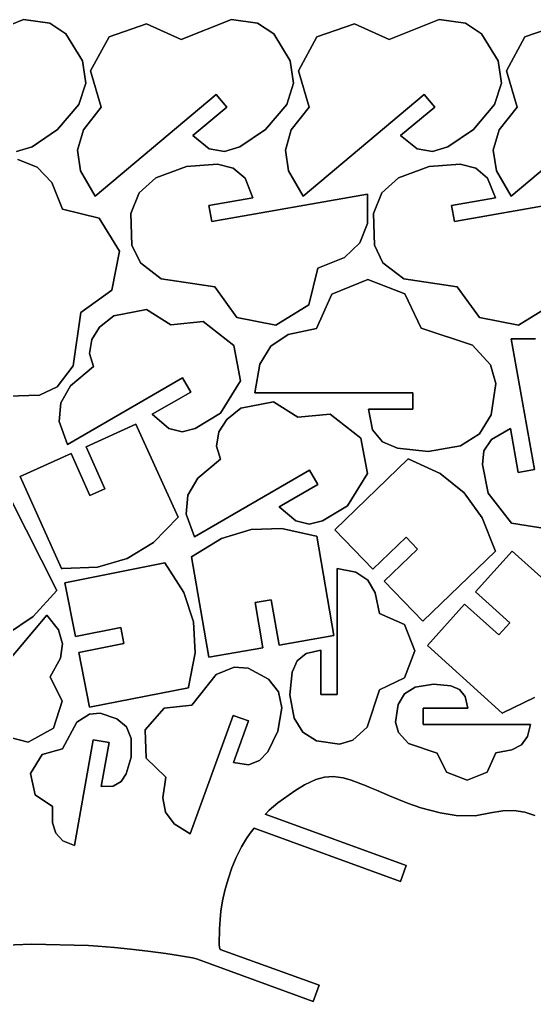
# Model space of a CAD drawing. Extents: x -1 to 600, y 1 to 926.
# Drawn here: x 100.9 to 190, y 560.3 to 730.2 of the extents above; entities that cross this region are included whole.
import ezdxf

# ---------------------------------------------------------------- set-up
doc = ezdxf.new("R2010")
doc.units = 0
doc.layers.add('EXPLORER_DEFAULT', color=253, linetype='CONTINUOUS')

# ---------------------------------------------------------------- blocks, each defined once
blk = doc.blocks.new('A_MODEL_SPACE')
at = {"layer": 'EXPLORER_DEFAULT'}
for p, q in [((92.828323, 726.76532), (101.517876, 730.223022)), ((101.517876, 730.223022), (92.828323, 726.76532)), ((101.517876, 730.223022), (106.056526, 729.618164)), ((106.056526, 729.618164), (101.517876, 730.223022)), ((106.056526, 729.618164), (108.84581, 727.745117)), ((108.84581, 727.745117), (106.056526, 729.618164)), ((116.331642, 727.260559), (122.824013, 729.471252)), ((122.824013, 729.471252), (116.331642, 727.260559)), ((122.824013, 729.471252), (128.828323, 726.76532)), ((128.828323, 726.76532), (122.824013, 729.471252)), ((128.828323, 726.76532), (137.517883, 730.223022)), ((137.517883, 730.223022), (128.828323, 726.76532)), ((137.517883, 730.223022), (142.056519, 729.618164)), ((142.056519, 729.618164), (137.517883, 730.223022)), ((142.056519, 729.618164), (144.84581, 727.745117)), ((144.84581, 727.745117), (142.056519, 729.618164)), ((152.33165, 727.260559), (158.82402, 729.471252)), ((158.82402, 729.471252), (152.33165, 727.260559)), ((158.82402, 729.471252), (164.828323, 726.76532)), ((164.828323, 726.76532), (158.82402, 729.471252)), ((164.828323, 726.76532), (173.517883, 730.223022)), ((173.517883, 730.223022), (164.828323, 726.76532)), ((173.517883, 730.223022), (178.056519, 729.618164)), ((178.056519, 729.618164), (173.517883, 730.223022)), ((178.056519, 729.618164), (180.84581, 727.745117)), ((180.84581, 727.745117), (178.056519, 729.618164)), ((188.33165, 727.260559), (194.82402, 729.471252)), ((194.82402, 729.471252), (188.33165, 727.260559)), ((108.84581, 727.745117), (111.714363, 723.072998)), ((111.714363, 723.072998), (108.84581, 727.745117)), ((144.84581, 727.745117), (147.714355, 723.072998)), ((147.714355, 723.072998), (144.84581, 727.745117)), ((180.84581, 727.745117), (183.714355, 723.072998)), ((183.714355, 723.072998), (180.84581, 727.745117)), ((113.147743, 721.334412), (116.331642, 727.260559)), ((116.331642, 727.260559), (113.147743, 721.334412)), ((149.147751, 721.334412), (152.33165, 727.260559)), ((152.33165, 727.260559), (149.147751, 721.334412)), ((185.147751, 721.334412), (188.33165, 727.260559)), ((188.33165, 727.260559), (185.147751, 721.334412)), ((111.714363, 723.072998), (112.294174, 719.238831)), ((112.294174, 719.238831), (111.714363, 723.072998)), ((147.714355, 723.072998), (148.294174, 719.238831)), ((148.294174, 719.238831), (147.714355, 723.072998)), ((183.714355, 723.072998), (184.294174, 719.238831)), ((184.294174, 719.238831), (183.714355, 723.072998)), ((114.970673, 715.073608), (113.147743, 721.334412)), ((113.147743, 721.334412), (114.970673, 715.073608)), ((150.970673, 715.073608), (149.147751, 721.334412)), ((149.147751, 721.334412), (150.970673, 715.073608)), ((186.970673, 715.073608), (185.147751, 721.334412)), ((185.147751, 721.334412), (186.970673, 715.073608)), ((112.294174, 719.238831), (111.090576, 715.533081)), ((111.090576, 715.533081), (112.294174, 719.238831)), ((148.294174, 719.238831), (147.090576, 715.533081)), ((147.090576, 715.533081), (148.294174, 719.238831)), ((184.294174, 719.238831), (183.090576, 715.533081)), ((183.090576, 715.533081), (184.294174, 719.238831)), ((134.905716, 717.269653), (113.948654, 699.665894)), ((113.948654, 699.665894), (134.905716, 717.269653)), ((136.736099, 715.097046), (134.905716, 717.269653)), ((134.905716, 717.269653), (136.736099, 715.097046)), ((170.905716, 717.269653), (149.948654, 699.665894)), ((149.948654, 699.665894), (170.905716, 717.269653)), ((172.736099, 715.097046), (170.905716, 717.269653)), ((170.905716, 717.269653), (172.736099, 715.097046)), ((206.905716, 717.269653), (185.948654, 699.665894)), ((185.948654, 699.665894), (206.905716, 717.269653)), ((111.090576, 715.533081), (107.435692, 711.190674)), ((107.435692, 711.190674), (111.090576, 715.533081)), ((147.090576, 715.533081), (143.435684, 711.190674)), ((143.435684, 711.190674), (147.090576, 715.533081)), ((183.090576, 715.533081), (179.435684, 711.190674)), ((179.435684, 711.190674), (183.090576, 715.533081)), ((111.890633, 711.137756), (114.970673, 715.073608)), ((114.970673, 715.073608), (111.890633, 711.137756)), ((130.817459, 710.140137), (136.736099, 715.097046)), ((136.736099, 715.097046), (130.817459, 710.140137)), ((147.890625, 711.137756), (150.970673, 715.073608)), ((150.970673, 715.073608), (147.890625, 711.137756)), ((166.817459, 710.140137), (172.736099, 715.097046)), ((172.736099, 715.097046), (166.817459, 710.140137)), ((183.890625, 711.137756), (186.970673, 715.073608)), ((186.970673, 715.073608), (183.890625, 711.137756)), ((107.435692, 711.190674), (103.003204, 708.187134)), ((103.003204, 708.187134), (107.435692, 711.190674)), ((110.866806, 707.651855), (111.890633, 711.137756)), ((111.890633, 711.137756), (110.866806, 707.651855)), ((143.435684, 711.190674), (139.003204, 708.187134)), ((139.003204, 708.187134), (143.435684, 711.190674)), ((146.866806, 707.651855), (147.890625, 711.137756)), ((147.890625, 711.137756), (146.866806, 707.651855)), ((179.435684, 711.190674), (175.003204, 708.187134)), ((175.003204, 708.187134), (179.435684, 711.190674)), ((182.866806, 707.651855), (183.890625, 711.137756)), ((183.890625, 711.137756), (182.866806, 707.651855)), ((133.673645, 707.880798), (130.817459, 710.140137)), ((130.817459, 710.140137), (133.673645, 707.880798)), ((169.673645, 707.880798), (166.817459, 710.140137)), ((166.817459, 710.140137), (169.673645, 707.880798)), ((103.003204, 708.187134), (100.321297, 707.381714)), ((100.321297, 707.381714), (103.003204, 708.187134)), ((111.414368, 704.054016), (110.866806, 707.651855)), ((110.866806, 707.651855), (111.414368, 704.054016)), ((136.321304, 707.381714), (133.673645, 707.880798)), ((133.673645, 707.880798), (136.321304, 707.381714)), ((139.003204, 708.187134), (136.321304, 707.381714)), ((136.321304, 707.381714), (139.003204, 708.187134)), ((147.414368, 704.054016), (146.866806, 707.651855)), ((146.866806, 707.651855), (147.414368, 704.054016)), ((172.321304, 707.381714), (169.673645, 707.880798)), ((169.673645, 707.880798), (172.321304, 707.381714)), ((175.003204, 708.187134), (172.321304, 707.381714)), ((172.321304, 707.381714), (175.003204, 708.187134)), ((183.414368, 704.054016), (182.866806, 707.651855)), ((182.866806, 707.651855), (183.414368, 704.054016)), ((100.51387, 705.997681), (103.903442, 704.672974)), ((103.903442, 704.672974), (100.51387, 705.997681)), ((129.76947, 704.793579), (135.109863, 705.178406)), ((135.109863, 705.178406), (129.76947, 704.793579)), ((135.109863, 705.178406), (137.83519, 704.534973)), ((137.83519, 704.534973), (135.109863, 705.178406)), ((171.76947, 704.793579), (177.109863, 705.178406)), ((177.109863, 705.178406), (171.76947, 704.793579)), ((177.109863, 705.178406), (179.83519, 704.534973)), ((179.83519, 704.534973), (177.109863, 705.178406)), ((103.903442, 704.672974), (106.410431, 702.043335)), ((106.410431, 702.043335), (103.903442, 704.672974)), ((113.948654, 699.665894), (111.414368, 704.054016)), ((111.414368, 704.054016), (113.948654, 699.665894)), ((124.433022, 702.860352), (129.76947, 704.793579)), ((129.76947, 704.793579), (124.433022, 702.860352)), ((137.83519, 704.534973), (139.878571, 702.778931)), ((139.878571, 702.778931), (137.83519, 704.534973)), ((149.948654, 699.665894), (147.414368, 704.054016)), ((147.414368, 704.054016), (149.948654, 699.665894)), ((166.433029, 702.860352), (171.76947, 704.793579)), ((171.76947, 704.793579), (166.433029, 702.860352)), ((179.83519, 704.534973), (181.878571, 702.778931)), ((181.878571, 702.778931), (179.83519, 704.534973)), ((185.948654, 699.665894), (183.414368, 704.054016)), ((183.414368, 704.054016), (185.948654, 699.665894)), ((106.410431, 702.043335), (108.278961, 697.40802)), ((108.278961, 697.40802), (106.410431, 702.043335)), ((121.537827, 700.25293), (124.433022, 702.860352)), ((124.433022, 702.860352), (121.537827, 700.25293)), ((139.878571, 702.778931), (141.222427, 699.394226)), ((141.222427, 699.394226), (139.878571, 702.778931)), ((163.537827, 700.25293), (166.433029, 702.860352)), ((166.433029, 702.860352), (163.537827, 700.25293)), ((181.878571, 702.778931), (183.222427, 699.394226)), ((183.222427, 699.394226), (181.878571, 702.778931)), ((120.122856, 696.642456), (121.537827, 700.25293)), ((121.537827, 700.25293), (120.122856, 696.642456)), ((162.122849, 696.642456), (163.537827, 700.25293)), ((163.537827, 700.25293), (162.122849, 696.642456)), ((141.222427, 699.394226), (133.618286, 698.06073)), ((133.618286, 698.06073), (141.222427, 699.394226)), ((134.117157, 695.264038), (161.068375, 700.030762)), ((161.068375, 700.030762), (134.117157, 695.264038)), ((161.068375, 700.030762), (161.069061, 694.963379)), ((161.069061, 694.963379), (161.068375, 700.030762)), ((183.222427, 699.394226), (175.618286, 698.06073)), ((175.618286, 698.06073), (183.222427, 699.394226)), ((176.117157, 695.264038), (203.068375, 700.030762)), ((203.068375, 700.030762), (176.117157, 695.264038)), ((108.278961, 697.40802), (114.61245, 695.856323)), ((114.61245, 695.856323), (108.278961, 697.40802)), ((133.618286, 698.06073), (134.117157, 695.264038)), ((134.117157, 695.264038), (133.618286, 698.06073)), ((175.618286, 698.06073), (176.117157, 695.264038)), ((176.117157, 695.264038), (175.618286, 698.06073)), ((114.61245, 695.856323), (118.152695, 690.135925)), ((118.152695, 690.135925), (114.61245, 695.856323)), ((120.271049, 691.162048), (120.122856, 696.642456)), ((120.122856, 696.642456), (120.271049, 691.162048)), ((162.271042, 691.162048), (162.122849, 696.642456)), ((162.122849, 696.642456), (162.271042, 691.162048)), ((161.069061, 694.963379), (159.744354, 691.573853)), ((159.744354, 691.573853), (161.069061, 694.963379)), ((118.152695, 690.135925), (116.820999, 683.40802)), ((116.820999, 683.40802), (118.152695, 690.135925)), ((121.75013, 688.145325), (120.271049, 691.162048)), ((120.271049, 691.162048), (121.75013, 688.145325)), ((159.744354, 691.573853), (157.114746, 689.066833)), ((157.114746, 689.066833), (159.744354, 691.573853)), ((163.750122, 688.145325), (162.271042, 691.162048)), ((162.271042, 691.162048), (163.750122, 688.145325)), ((157.114746, 689.066833), (152.479416, 687.198303)), ((152.479416, 687.198303), (157.114746, 689.066833)), ((125.378273, 685.352173), (121.75013, 688.145325)), ((121.75013, 688.145325), (125.378273, 685.352173)), ((152.479416, 687.198303), (150.927704, 680.864807)), ((150.927704, 680.864807), (152.479416, 687.198303)), ((167.378281, 685.352173), (163.750122, 688.145325)), ((163.750122, 688.145325), (167.378281, 685.352173)), ((134.632492, 684.001831), (125.378273, 685.352173)), ((125.378273, 685.352173), (134.632492, 684.001831)), ((154.891388, 682.729736), (161.139648, 685.222839)), ((161.139648, 685.222839), (154.891388, 682.729736)), ((161.139648, 685.222839), (167.534073, 682.743103)), ((167.534073, 682.743103), (161.139648, 685.222839)), ((176.632492, 684.001831), (167.378281, 685.352173)), ((167.378281, 685.352173), (176.632492, 684.001831)), ((116.820999, 683.40802), (111.475449, 679.561096)), ((111.475449, 679.561096), (116.820999, 683.40802)), ((138.479416, 678.65625), (134.632492, 684.001831)), ((134.632492, 684.001831), (138.479416, 678.65625)), ((180.479416, 678.65625), (176.632492, 684.001831)), ((176.632492, 684.001831), (180.479416, 678.65625)), ((152.263458, 676.761902), (154.891388, 682.729736)), ((154.891388, 682.729736), (152.263458, 676.761902)), ((167.534073, 682.743103), (170.394318, 676.81073)), ((170.394318, 676.81073), (167.534073, 682.743103)), ((122.82827, 680.046143), (117.172478, 678.983948)), ((117.172478, 678.983948), (122.82827, 680.046143)), ((127.04493, 677.400452), (122.82827, 680.046143)), ((122.82827, 680.046143), (127.04493, 677.400452)), ((150.927704, 680.864807), (145.207306, 677.324585)), ((145.207306, 677.324585), (150.927704, 680.864807)), ((192.927704, 680.864807), (187.207306, 677.324585)), ((187.207306, 677.324585), (192.927704, 680.864807)), ((111.475449, 679.561096), (110.125114, 670.306885)), ((110.125114, 670.306885), (111.475449, 679.561096)), ((117.172478, 678.983948), (114.703773, 677.009094)), ((114.703773, 677.009094), (117.172478, 678.983948)), ((145.207306, 677.324585), (138.479416, 678.65625)), ((138.479416, 678.65625), (145.207306, 677.324585)), ((187.207306, 677.324585), (180.479416, 678.65625)), ((180.479416, 678.65625), (187.207306, 677.324585)), ((114.703773, 677.009094), (113.339035, 674.85321)), ((113.339035, 674.85321), (114.703773, 677.009094)), ((132.629196, 677.95166), (127.04493, 677.400452)), ((127.04493, 677.400452), (132.629196, 677.95166)), ((137.945465, 673.810242), (132.629196, 677.95166)), ((132.629196, 677.95166), (137.945465, 673.810242)), ((147.374084, 675.726685), (152.263458, 676.761902)), ((152.263458, 676.761902), (147.374084, 675.726685)), ((170.394318, 676.81073), (179.273453, 673.873962)), ((179.273453, 673.873962), (170.394318, 676.81073)), ((113.339035, 674.85321), (112.951439, 672.420105)), ((112.951439, 672.420105), (113.339035, 674.85321)), ((144.349091, 673.714417), (147.374084, 675.726685)), ((147.374084, 675.726685), (144.349091, 673.714417)), ((190.147003, 674.985229), (185.950577, 675.004028)), ((185.950577, 675.004028), (190.147003, 674.985229)), ((185.950577, 675.004028), (189.96904, 652.335571)), ((189.96904, 652.335571), (185.950577, 675.004028)), ((139.102188, 667.683533), (137.945465, 673.810242)), ((137.945465, 673.810242), (139.102188, 667.683533)), ((142.455917, 670.606384), (144.349091, 673.714417)), ((144.349091, 673.714417), (142.455917, 670.606384)), ((179.273453, 673.873962), (182.361465, 670.493225)), ((182.361465, 670.493225), (179.273453, 673.873962)), ((112.951439, 672.420105), (113.642776, 670.162537)), ((113.642776, 670.162537), (112.951439, 672.420105)), ((110.125114, 670.306885), (107.331955, 666.678711)), ((107.331955, 666.678711), (110.125114, 670.306885)), ((113.642776, 670.162537), (109.687134, 666.835754)), ((109.687134, 666.835754), (113.642776, 670.162537)), ((141.576645, 665.615845), (142.455917, 670.606384)), ((142.455917, 670.606384), (141.576645, 665.615845)), ((182.361465, 670.493225), (183.29422, 667.265442)), ((183.29422, 667.265442), (182.361465, 670.493225)), ((109.121735, 656.695679), (129.048721, 668.224854)), ((129.048721, 668.224854), (109.121735, 656.695679)), ((129.048721, 668.224854), (130.474609, 665.763611)), ((130.474609, 665.763611), (129.048721, 668.224854)), ((107.331955, 666.678711), (104.315224, 665.199646)), ((104.315224, 665.199646), (107.331955, 666.678711)), ((109.687134, 666.835754), (107.978348, 663.922668)), ((107.978348, 663.922668), (109.687134, 666.835754)), ((135.629196, 662.097107), (139.102188, 667.683533)), ((139.102188, 667.683533), (135.629196, 662.097107)), ((183.29422, 667.265442), (182.488495, 661.84259)), ((182.488495, 661.84259), (183.29422, 667.265442)), ((104.315224, 665.199646), (98.834801, 665.051453)), ((98.834801, 665.051453), (104.315224, 665.199646)), ((130.474609, 665.763611), (123.776451, 661.910767)), ((123.776451, 661.910767), (130.474609, 665.763611)), ((168.946167, 665.630127), (141.576645, 665.615845)), ((141.576645, 665.615845), (168.946167, 665.630127)), ((168.951797, 662.789307), (168.946167, 665.630127)), ((168.946167, 665.630127), (168.951797, 662.789307)), ((107.978348, 663.922668), (107.704094, 660.645447)), ((107.704094, 660.645447), (107.978348, 663.922668)), ((139.172485, 662.983948), (136.703766, 661.009094)), ((136.703766, 661.009094), (139.172485, 662.983948)), ((144.828278, 664.046143), (139.172485, 662.983948)), ((139.172485, 662.983948), (144.828278, 664.046143)), ((149.044922, 661.400452), (144.828278, 664.046143)), ((144.828278, 664.046143), (149.044922, 661.400452)), ((161.231628, 662.796509), (168.951797, 662.789307)), ((168.951797, 662.789307), (161.231628, 662.796509)), ((161.967331, 659.229858), (161.231628, 662.796509)), ((161.231628, 662.796509), (161.967331, 659.229858)), ((123.776451, 661.910767), (126.700516, 659.468323)), ((126.700516, 659.468323), (123.776451, 661.910767)), ((131.268158, 659.453125), (135.629196, 662.097107)), ((135.629196, 662.097107), (131.268158, 659.453125)), ((136.703766, 661.009094), (135.339035, 658.85321)), ((135.339035, 658.85321), (136.703766, 661.009094)), ((154.629196, 661.95166), (149.044922, 661.400452)), ((149.044922, 661.400452), (154.629196, 661.95166)), ((159.945465, 657.810242), (154.629196, 661.95166)), ((154.629196, 661.95166), (159.945465, 657.810242)), ((182.488495, 661.84259), (180.468079, 658.532715)), ((180.468079, 658.532715), (182.488495, 661.84259)), ((107.704094, 660.645447), (109.121735, 656.695679)), ((109.121735, 656.695679), (107.704094, 660.645447)), ((120.988022, 660.183044), (112.346344, 656.282959)), ((112.346344, 656.282959), (120.988022, 660.183044)), ((128.272827, 644.108337), (120.988022, 660.183044)), ((120.988022, 660.183044), (128.272827, 644.108337)), ((126.700516, 659.468323), (128.971436, 658.892883)), ((128.971436, 658.892883), (126.700516, 659.468323)), ((128.971436, 658.892883), (131.268158, 659.453125)), ((131.268158, 659.453125), (128.971436, 658.892883)), ((185.838974, 659.449402), (182.543701, 657.537048)), ((182.543701, 657.537048), (185.838974, 659.449402)), ((187.168518, 651.837463), (185.838974, 659.449402)), ((185.838974, 659.449402), (187.168518, 651.837463)), ((135.339035, 658.85321), (134.951447, 656.420105)), ((134.951447, 656.420105), (135.339035, 658.85321)), ((161.102188, 651.683533), (159.945465, 657.810242)), ((159.945465, 657.810242), (161.102188, 651.683533)), ((163.674728, 657.14563), (161.967331, 659.229858)), ((161.967331, 659.229858), (163.674728, 657.14563)), ((180.468079, 658.532715), (177.164093, 656.46759)), ((177.164093, 656.46759), (180.468079, 658.532715)), ((112.346344, 656.282959), (115.629829, 649.009644)), ((115.629829, 649.009644), (112.346344, 656.282959)), ((134.951447, 656.420105), (135.642776, 654.162537)), ((135.642776, 654.162537), (134.951447, 656.420105)), ((166.246918, 656.038757), (163.674728, 657.14563)), ((163.674728, 657.14563), (166.246918, 656.038757)), ((171.572998, 655.490417), (166.246918, 656.038757)), ((166.246918, 656.038757), (171.572998, 655.490417)), ((177.164093, 656.46759), (171.572998, 655.490417)), ((171.572998, 655.490417), (177.164093, 656.46759)), ((182.543701, 657.537048), (181.226303, 655.599915)), ((181.226303, 655.599915), (182.543701, 657.537048)), ((109.746826, 655.110291), (100.965866, 651.147339)), ((100.965866, 651.147339), (109.746826, 655.110291)), ((113.030602, 647.836365), (109.746826, 655.110291)), ((109.746826, 655.110291), (113.030602, 647.836365)), ((168.094147, 654.202881), (155.421417, 641.920105)), ((155.421417, 641.920105), (168.094147, 654.202881)), ((173.636124, 651.657166), (168.094147, 654.202881)), ((168.094147, 654.202881), (173.636124, 651.657166)), ((181.226303, 655.599915), (180.967224, 653.250061)), ((180.967224, 653.250061), (181.226303, 655.599915)), ((135.642776, 654.162537), (131.687134, 650.835754)), ((131.687134, 650.835754), (135.642776, 654.162537)), ((180.967224, 653.250061), (181.960144, 648.247742)), ((181.960144, 648.247742), (180.967224, 653.250061)), ((100.965866, 651.147339), (108.127937, 635.215332)), ((108.127937, 635.215332), (100.965866, 651.147339)), ((131.687134, 650.835754), (129.978348, 647.922668)), ((129.978348, 647.922668), (131.687134, 650.835754)), ((131.121735, 640.695679), (151.048721, 652.224854)), ((151.048721, 652.224854), (131.121735, 640.695679)), ((151.048721, 652.224854), (152.474609, 649.763611)), ((152.474609, 649.763611), (151.048721, 652.224854)), ((157.629196, 646.097107), (161.102188, 651.683533)), ((161.102188, 651.683533), (157.629196, 646.097107)), ((177.799698, 648.30658), (173.636124, 651.657166)), ((173.636124, 651.657166), (177.799698, 648.30658)), ((189.96904, 652.335571), (187.168518, 651.837463)), ((187.168518, 651.837463), (189.96904, 652.335571)), ((152.474609, 649.763611), (145.776443, 645.910767)), ((145.776443, 645.910767), (152.474609, 649.763611)), ((115.629829, 649.009644), (113.030602, 647.836365)), ((113.030602, 647.836365), (115.629829, 649.009644)), ((129.978348, 647.922668), (129.704102, 644.645447)), ((129.704102, 644.645447), (129.978348, 647.922668)), ((180.945282, 643.987366), (177.799698, 648.30658)), ((177.799698, 648.30658), (180.945282, 643.987366)), ((181.960144, 648.247742), (186.021835, 643.073547)), ((186.021835, 643.073547), (181.960144, 648.247742)), ((107.272049, 631.433594), (99.303345, 647.180481)), ((99.303345, 647.180481), (107.272049, 631.433594)), ((145.776443, 645.910767), (148.700516, 643.468323)), ((148.700516, 643.468323), (145.776443, 645.910767)), ((153.268158, 643.453125), (157.629196, 646.097107)), ((157.629196, 646.097107), (153.268158, 643.453125)), ((124.006012, 639.750732), (128.272827, 644.108337)), ((128.272827, 644.108337), (124.006012, 639.750732)), ((129.704102, 644.645447), (131.121735, 640.695679)), ((131.121735, 640.695679), (129.704102, 644.645447)), ((148.700516, 643.468323), (150.971436, 642.892883)), ((150.971436, 642.892883), (148.700516, 643.468323)), ((150.971436, 642.892883), (153.268158, 643.453125)), ((153.268158, 643.453125), (150.971436, 642.892883)), ((183.204987, 638.351318), (180.945282, 643.987366)), ((180.945282, 643.987366), (183.204987, 638.351318)), ((186.021835, 643.073547), (192.174698, 642.065002)), ((192.174698, 642.065002), (186.021835, 643.073547)), ((140.930878, 641.957642), (135.819061, 640.39856)), ((135.819061, 640.39856), (140.930878, 641.957642)), ((146.271378, 642.13031), (140.930878, 641.957642)), ((140.930878, 641.957642), (146.271378, 642.13031)), ((152.202667, 640.829956), (146.271378, 642.13031)), ((146.271378, 642.13031), (152.202667, 640.829956)), ((152.326874, 640.817444), (152.202667, 640.829956)), ((152.202667, 640.829956), (152.326874, 640.817444)), ((155.275421, 623.600342), (152.326874, 640.817444)), ((152.326874, 640.817444), (155.275421, 623.600342)), ((155.421417, 641.920105), (162.009308, 635.101807)), ((162.009308, 635.101807), (155.421417, 641.920105)), ((162.009308, 635.101807), (167.747589, 640.647461)), ((167.747589, 640.647461), (162.009308, 635.101807)), ((167.747589, 640.647461), (169.729324, 638.596802)), ((169.729324, 638.596802), (167.747589, 640.647461)), ((119.446793, 636.962341), (124.006012, 639.750732)), ((124.006012, 639.750732), (119.446793, 636.962341)), ((135.819061, 640.39856), (130.597778, 637.247009)), ((130.597778, 637.247009), (135.819061, 640.39856)), ((130.597778, 637.247009), (133.629471, 619.860962)), ((133.629471, 619.860962), (130.597778, 637.247009)), ((169.729324, 638.596802), (163.99054, 633.050659)), ((163.99054, 633.050659), (169.729324, 638.596802)), ((170.684647, 626.122498), (183.264481, 638.241577)), ((183.264481, 638.241577), (170.684647, 626.122498)), ((186.144455, 638.223328), (179.799576, 631.178345)), ((179.799576, 631.178345), (186.144455, 638.223328)), ((183.264481, 638.241577), (183.204987, 638.351318)), ((183.204987, 638.351318), (183.264481, 638.241577)), ((199.276672, 626.433044), (186.144455, 638.223328)), ((186.144455, 638.223328), (199.276672, 626.433044)), ((126.012497, 636.210144), (108.702621, 632.770142)), ((108.702621, 632.770142), (126.012497, 636.210144)), ((114.319313, 635.459167), (119.446793, 636.962341)), ((119.446793, 636.962341), (114.319313, 635.459167)), ((129.286041, 631.064453), (126.012497, 636.210144)), ((126.012497, 636.210144), (129.286041, 631.064453)), ((108.127937, 635.215332), (108.251328, 635.234314)), ((108.251328, 635.234314), (108.127937, 635.215332)), ((108.251328, 635.234314), (114.319313, 635.459167)), ((114.319313, 635.459167), (108.251328, 635.234314)), ((155.828445, 613.407715), (155.818024, 635.210999)), ((155.818024, 635.210999), (155.828445, 613.407715)), ((155.818024, 635.210999), (159.038895, 634.582703)), ((159.038895, 634.582703), (155.818024, 635.210999)), ((159.038895, 634.582703), (161.114731, 633.192322)), ((161.114731, 633.192322), (159.038895, 634.582703)), ((108.702621, 632.770142), (110.536148, 623.46814)), ((110.536148, 623.46814), (108.702621, 632.770142)), ((161.114731, 633.192322), (162.429062, 631.028137)), ((162.429062, 631.028137), (161.114731, 633.192322)), ((163.99054, 633.050659), (170.684647, 626.122498)), ((170.684647, 626.122498), (163.99054, 633.050659)), ((103.196388, 626.896729), (107.272049, 631.433594)), ((107.272049, 631.433594), (103.196388, 626.896729)), ((130.965012, 625.990723), (129.286041, 631.064453)), ((129.286041, 631.064453), (130.965012, 625.990723)), ((162.429062, 631.028137), (163.133682, 627.429688)), ((163.133682, 627.429688), (162.429062, 631.028137)), ((179.799576, 631.178345), (185.729889, 625.838562)), ((185.729889, 625.838562), (179.799576, 631.178345)), ((141.612549, 629.338562), (144.422653, 629.82428)), ((144.422653, 629.82428), (141.612549, 629.338562)), ((142.972046, 621.475098), (141.612549, 629.338562)), ((141.612549, 629.338562), (142.972046, 621.475098)), ((144.422653, 629.82428), (145.782272, 621.960144)), ((145.782272, 621.960144), (144.422653, 629.82428)), ((177.890747, 629.059631), (171.443604, 621.901062)), ((171.443604, 621.901062), (177.890747, 629.059631)), ((183.821579, 623.71936), (177.890747, 629.059631)), ((177.890747, 629.059631), (183.821579, 623.71936)), ((91.52726, 610.453735), (105.534126, 627.16272)), ((105.534126, 627.16272), (91.52726, 610.453735)), ((105.534126, 627.16272), (107.597626, 624.611084)), ((107.597626, 624.611084), (105.534126, 627.16272)), ((163.133682, 627.429688), (167.478943, 625.516296)), ((167.478943, 625.516296), (163.133682, 627.429688)), ((98.761177, 623.915039), (103.196388, 626.896729)), ((103.196388, 626.896729), (98.761177, 623.915039)), ((131.263275, 620.655762), (130.965012, 625.990723)), ((130.965012, 625.990723), (131.263275, 620.655762)), ((167.478943, 625.516296), (169.294235, 620.966797)), ((169.294235, 620.966797), (167.478943, 625.516296)), ((185.729889, 625.838562), (183.821579, 623.71936)), ((183.821579, 623.71936), (185.729889, 625.838562)), ((107.597626, 624.611084), (108.294075, 622.21167)), ((108.294075, 622.21167), (107.597626, 624.611084)), ((110.536148, 623.46814), (118.365433, 625.012329)), ((118.365433, 625.012329), (110.536148, 623.46814)), ((118.365433, 625.012329), (118.91716, 622.214417)), ((118.91716, 622.214417), (118.365433, 625.012329)), ((108.294075, 622.21167), (107.909798, 619.708984)), ((107.909798, 619.708984), (108.294075, 622.21167)), ((118.91716, 622.214417), (111.087189, 620.670105)), ((111.087189, 620.670105), (118.91716, 622.214417)), ((145.782272, 621.960144), (155.275421, 623.600342)), ((155.275421, 623.600342), (145.782272, 621.960144)), ((111.087189, 620.670105), (112.950294, 611.218201)), ((112.950294, 611.218201), (111.087189, 620.670105)), ((130.102875, 614.695557), (131.263275, 620.655762)), ((131.263275, 620.655762), (130.102875, 614.695557)), ((133.629471, 619.860962), (142.972046, 621.475098)), ((142.972046, 621.475098), (133.629471, 619.860962)), ((148.875732, 619.215942), (150.442169, 620.536255)), ((150.442169, 620.536255), (148.875732, 619.215942)), ((150.442169, 620.536255), (153.015228, 621.089844)), ((153.015228, 621.089844), (150.442169, 620.536255)), ((153.015228, 621.089844), (153.009979, 613.403625)), ((153.009979, 613.403625), (153.015228, 621.089844)), ((169.294235, 620.966797), (167.488678, 616.310913)), ((167.488678, 616.310913), (169.294235, 620.966797)), ((171.443604, 621.901062), (184.406067, 610.192139)), ((184.406067, 610.192139), (171.443604, 621.901062)), ((107.909798, 619.708984), (106.136543, 616.499512)), ((106.136543, 616.499512), (107.909798, 619.708984)), ((148.048264, 617.265991), (148.875732, 619.215942)), ((148.875732, 619.215942), (148.048264, 617.265991)), ((130.67067, 611.543823), (134.89122, 616.887634)), ((134.89122, 616.887634), (130.67067, 611.543823)), ((134.89122, 616.887634), (137.973358, 618.158569)), ((137.973358, 618.158569), (134.89122, 616.887634)), ((137.973358, 618.158569), (140.414093, 617.992981)), ((140.414093, 617.992981), (137.973358, 618.158569)), ((140.414093, 617.992981), (143.923813, 616.091187)), ((143.923813, 616.091187), (140.414093, 617.992981)), ((147.645523, 613.370117), (148.048264, 617.265991)), ((148.048264, 617.265991), (147.645523, 613.370117)), ((106.136543, 616.499512), (108.235283, 612.240662)), ((108.235283, 612.240662), (106.136543, 616.499512)), ((143.923813, 616.091187), (145.685318, 613.884583)), ((145.685318, 613.884583), (143.923813, 616.091187)), ((167.488678, 616.310913), (163.169235, 614.228333)), ((163.169235, 614.228333), (167.488678, 616.310913)), ((169.362152, 614.675964), (172.49147, 615.2229)), ((172.49147, 615.2229), (169.362152, 614.675964)), ((172.49147, 615.2229), (175.489258, 614.910583)), ((175.489258, 614.910583), (172.49147, 615.2229)), ((112.950294, 611.218201), (130.093292, 614.571045)), ((130.093292, 614.571045), (112.950294, 611.218201)), ((130.093292, 614.571045), (130.102875, 614.695557)), ((130.102875, 614.695557), (130.093292, 614.571045)), ((145.685318, 613.884583), (146.275452, 611.10968)), ((146.275452, 611.10968), (145.685318, 613.884583)), ((163.169235, 614.228333), (161.030899, 607.763245)), ((161.030899, 607.763245), (163.169235, 614.228333)), ((166.382095, 611.667603), (167.512909, 613.520142)), ((167.512909, 613.520142), (166.382095, 611.667603)), ((167.512909, 613.520142), (169.362152, 614.675964)), ((169.362152, 614.675964), (167.512909, 613.520142)), ((175.489258, 614.910583), (176.985138, 614.269714)), ((176.985138, 614.269714), (175.489258, 614.910583)), ((176.985138, 614.269714), (177.997513, 613.054626)), ((177.997513, 613.054626), (176.985138, 614.269714)), ((108.235283, 612.240662), (106.701523, 607.588684)), ((106.701523, 607.588684), (108.235283, 612.240662)), ((148.35704, 609.299133), (147.645523, 613.370117)), ((147.645523, 613.370117), (148.35704, 609.299133)), ((153.009979, 613.403625), (155.828445, 613.407715)), ((155.828445, 613.407715), (153.009979, 613.403625)), ((177.997513, 613.054626), (178.425568, 611.035217)), ((178.425568, 611.035217), (177.997513, 613.054626)), ((184.511414, 610.259094), (189.977127, 612.904297)), ((189.977127, 612.904297), (184.511414, 610.259094)), ((112.927155, 610.002136), (114.796921, 610.202515)), ((114.796921, 610.202515), (112.927155, 610.002136)), ((114.796921, 610.202515), (117.707687, 609.231384)), ((117.707687, 609.231384), (114.796921, 610.202515)), ((122.610344, 607.30658), (125.899414, 611.064148)), ((125.899414, 611.064148), (122.610344, 607.30658)), ((125.899414, 611.064148), (130.67067, 611.543823)), ((130.67067, 611.543823), (125.899414, 611.064148)), ((146.275452, 611.10968), (145.551712, 607.040894)), ((145.551712, 607.040894), (146.275452, 611.10968)), ((165.931122, 608.632385), (166.382095, 611.667603)), ((166.382095, 611.667603), (165.931122, 608.632385)), ((178.425568, 611.035217), (170.692245, 611.039246)), ((170.692245, 611.039246), (178.425568, 611.035217)), ((170.692245, 611.039246), (170.695404, 608.217712)), ((170.695404, 608.217712), (170.692245, 611.039246)), ((184.406067, 610.192139), (184.511414, 610.259094)), ((184.511414, 610.259094), (184.406067, 610.192139)), ((108.28186, 604.019897), (110.76358, 608.628601)), ((110.76358, 608.628601), (108.28186, 604.019897)), ((110.76358, 608.628601), (112.927155, 610.002136)), ((112.927155, 610.002136), (110.76358, 608.628601)), ((117.707687, 609.231384), (119.335709, 607.796021)), ((119.335709, 607.796021), (117.707687, 609.231384)), ((137.849396, 609.804199), (130.402054, 589.312317)), ((130.402054, 589.312317), (137.849396, 609.804199)), ((140.499298, 608.844116), (137.849396, 609.804199)), ((137.849396, 609.804199), (140.499298, 608.844116)), ((137.865524, 601.62323), (140.499298, 608.844116)), ((140.499298, 608.844116), (137.865524, 601.62323)), ((149.860657, 606.893433), (148.35704, 609.299133)), ((148.35704, 609.299133), (149.860657, 606.893433)), ((166.453186, 606.825867), (165.931122, 608.632385)), ((165.931122, 608.632385), (166.453186, 606.825867)), ((106.701523, 607.588684), (102.325638, 605.182678)), ((102.325638, 605.182678), (106.701523, 607.588684)), ((119.335709, 607.796021), (120.152847, 605.77417)), ((120.152847, 605.77417), (119.335709, 607.796021)), ((122.760139, 602.410645), (122.610344, 607.30658)), ((122.610344, 607.30658), (122.760139, 602.410645)), ((145.551712, 607.040894), (143.840775, 603.517639)), ((143.840775, 603.517639), (145.551712, 607.040894)), ((152.27063, 605.422302), (149.860657, 606.893433)), ((149.860657, 606.893433), (152.27063, 605.422302)), ((161.030899, 607.763245), (158.569321, 605.514832)), ((158.569321, 605.514832), (161.030899, 607.763245)), ((168.181534, 604.933655), (166.453186, 606.825867)), ((166.453186, 606.825867), (168.181534, 604.933655)), ((170.695404, 608.217712), (189.280365, 608.225769)), ((189.280365, 608.225769), (170.695404, 608.217712)), ((189.280365, 608.225769), (188.811417, 606.118896)), ((188.811417, 606.118896), (189.280365, 608.225769)), ((102.325638, 605.182678), (97.678085, 606.36377)), ((97.678085, 606.36377), (102.325638, 605.182678)), ((113.561234, 605.582642), (110.341888, 587.278625)), ((110.341888, 587.278625), (113.561234, 605.582642)), ((116.340446, 605.095825), (113.561234, 605.582642)), ((113.561234, 605.582642), (116.340446, 605.095825)), ((114.993599, 597.480652), (116.340446, 605.095825)), ((116.340446, 605.095825), (114.993599, 597.480652)), ((120.152847, 605.77417), (120.148071, 602.597412)), ((120.148071, 602.597412), (120.152847, 605.77417)), ((156.219147, 604.835693), (152.27063, 605.422302)), ((152.27063, 605.422302), (156.219147, 604.835693)), ((158.569321, 605.514832), (156.219147, 604.835693)), ((156.219147, 604.835693), (158.569321, 605.514832)), ((173.151169, 603.289917), (168.181534, 604.933655)), ((168.181534, 604.933655), (173.151169, 603.289917)), ((188.811417, 606.118896), (187.728638, 604.69043)), ((187.728638, 604.69043), (188.811417, 606.118896)), ((104.733994, 603.019897), (108.28186, 604.019897)), ((108.28186, 604.019897), (104.733994, 603.019897)), ((143.840775, 603.517639), (142.396286, 601.968323)), ((142.396286, 601.968323), (143.840775, 603.517639)), ((174.752045, 599.969604), (173.151169, 603.289917)), ((173.151169, 603.289917), (174.752045, 599.969604)), ((183.298981, 603.317261), (181.828125, 599.977112)), ((181.828125, 599.977112), (183.298981, 603.317261)), ((186.098389, 603.812744), (183.298981, 603.317261)), ((183.298981, 603.317261), (186.098389, 603.812744)), ((187.728638, 604.69043), (186.098389, 603.812744)), ((186.098389, 603.812744), (187.728638, 604.69043)), ((102.745689, 599.736328), (104.733994, 603.019897)), ((104.733994, 603.019897), (102.745689, 599.736328)), ((120.148071, 602.597412), (119.319946, 599.699402)), ((119.319946, 599.699402), (120.148071, 602.597412)), ((126.188927, 599.126404), (122.760139, 602.410645)), ((122.760139, 602.410645), (126.188927, 599.126404)), ((140.472763, 601.263428), (137.865524, 601.62323)), ((137.865524, 601.62323), (140.472763, 601.263428)), ((142.396286, 601.968323), (140.472763, 601.263428)), ((140.472763, 601.263428), (142.396286, 601.968323)), ((178.330994, 598.581726), (174.752045, 599.969604)), ((174.752045, 599.969604), (178.330994, 598.581726)), ((181.828125, 599.977112), (178.330994, 598.581726)), ((178.330994, 598.581726), (181.828125, 599.977112)), ((103.512611, 596.050049), (102.745689, 599.736328)), ((102.745689, 599.736328), (103.512611, 596.050049)), ((118.429085, 598.337524), (117.056664, 597.551575)), ((117.056664, 597.551575), (118.429085, 598.337524)), ((119.319946, 599.699402), (118.429085, 598.337524)), ((118.429085, 598.337524), (119.319946, 599.699402)), ((125.620316, 595.504028), (126.188927, 599.126404)), ((126.188927, 599.126404), (125.620316, 595.504028)), ((152.151947, 598.699097), (150.180725, 597.762512)), ((150.180725, 597.762512), (152.151947, 598.699097)), ((153.629669, 599.114685), (152.151947, 598.699097)), ((152.151947, 598.699097), (153.629669, 599.114685)), ((155.120621, 599.211914), (153.629669, 599.114685)), ((153.629669, 599.114685), (155.120621, 599.211914)), ((156.867996, 598.970398), (155.120621, 599.211914)), ((155.120621, 599.211914), (156.867996, 598.970398)), ((158.268143, 598.563416), (156.867996, 598.970398)), ((156.867996, 598.970398), (158.268143, 598.563416)), ((160.853287, 597.580627), (158.268143, 598.563416)), ((158.268143, 598.563416), (160.853287, 597.580627)), ((117.056664, 597.551575), (114.993599, 597.480652)), ((114.993599, 597.480652), (117.056664, 597.551575)), ((148.506088, 596.730347), (145.563644, 594.662659)), ((145.563644, 594.662659), (148.506088, 596.730347)), ((150.180725, 597.762512), (148.506088, 596.730347)), ((148.506088, 596.730347), (150.180725, 597.762512)), ((161.473145, 597.335449), (160.853287, 597.580627)), ((160.853287, 597.580627), (161.473145, 597.335449)), ((162.658615, 596.836304), (161.473145, 597.335449)), ((161.473145, 597.335449), (162.658615, 596.836304)), ((164.903366, 595.871094), (162.658615, 596.836304)), ((162.658615, 596.836304), (164.903366, 595.871094)), ((106.546631, 594.021484), (103.512611, 596.050049)), ((103.512611, 596.050049), (106.546631, 594.021484)), ((126.115189, 593.020813), (125.620316, 595.504028)), ((125.620316, 595.504028), (126.115189, 593.020813)), ((168.02211, 594.620361), (164.903366, 595.871094)), ((164.903366, 595.871094), (168.02211, 594.620361)), ((106.548447, 591.178589), (106.546631, 594.021484)), ((106.546631, 594.021484), (106.548447, 591.178589)), ((144.07988, 593.401672), (143.401733, 592.723328)), ((143.401733, 592.723328), (144.07988, 593.401672)), ((145.563644, 594.662659), (144.07988, 593.401672)), ((144.07988, 593.401672), (145.563644, 594.662659)), ((170.338242, 593.813049), (168.02211, 594.620361)), ((168.02211, 594.620361), (170.338242, 593.813049)), ((173.690079, 592.911865), (170.338242, 593.813049)), ((170.338242, 593.813049), (173.690079, 592.911865)), ((184.512726, 593.278992), (182.379105, 592.934326)), ((182.379105, 592.934326), (184.512726, 593.278992)), ((186.421768, 593.309937), (184.512726, 593.278992)), ((184.512726, 593.278992), (186.421768, 593.309937)), ((188.306717, 593.037842), (186.421768, 593.309937)), ((186.421768, 593.309937), (188.306717, 593.037842)), ((190.064545, 592.470703), (188.306717, 593.037842)), ((188.306717, 593.037842), (190.064545, 592.470703)), ((127.590286, 591.004272), (126.115189, 593.020813)), ((126.115189, 593.020813), (127.590286, 591.004272)), ((143.401733, 592.723328), (143.38176, 592.699646)), ((143.38176, 592.699646), (143.401733, 592.723328)), ((143.38176, 592.699646), (167.792038, 583.821472)), ((167.792038, 583.821472), (143.38176, 592.699646)), ((176.412079, 592.477234), (173.690079, 592.911865)), ((173.690079, 592.911865), (176.412079, 592.477234)), ((179.72406, 592.437866), (176.412079, 592.477234)), ((176.412079, 592.477234), (179.72406, 592.437866)), ((182.379105, 592.934326), (179.72406, 592.437866)), ((179.72406, 592.437866), (182.379105, 592.934326)), ((107.129761, 589.420715), (106.548447, 591.178589)), ((106.548447, 591.178589), (107.129761, 589.420715)), ((130.402054, 589.312317), (127.590286, 591.004272)), ((127.590286, 591.004272), (130.402054, 589.312317)), ((141.451035, 590.262817), (140.783524, 589.40625)), ((140.783524, 589.40625), (141.451035, 590.262817)), ((166.78418, 581.049011), (141.451035, 590.262817)), ((141.451035, 590.262817), (166.78418, 581.049011)), ((108.348495, 588.106323), (107.129761, 589.420715)), ((107.129761, 589.420715), (108.348495, 588.106323)), ((110.341888, 587.278625), (108.348495, 588.106323)), ((108.348495, 588.106323), (110.341888, 587.278625)), ((140.149002, 588.476196), (139.280792, 587.048157)), ((139.280792, 587.048157), (140.149002, 588.476196)), ((140.783524, 589.40625), (140.149002, 588.476196)), ((140.149002, 588.476196), (140.783524, 589.40625)), ((139.280792, 587.048157), (138.362106, 585.205994)), ((138.362106, 585.205994), (139.280792, 587.048157)), ((138.362106, 585.205994), (137.616501, 583.415344)), ((137.616501, 583.415344), (138.362106, 585.205994)), ((137.616501, 583.415344), (136.933899, 581.456787)), ((136.933899, 581.456787), (137.616501, 583.415344)), ((167.792038, 583.821472), (166.78418, 581.049011)), ((166.78418, 581.049011), (167.792038, 583.821472)), ((136.933899, 581.456787), (136.379272, 579.519226)), ((136.379272, 579.519226), (136.933899, 581.456787)), ((136.379272, 579.519226), (135.977997, 577.725769)), ((135.977997, 577.725769), (136.379272, 579.519226)), ((135.977997, 577.725769), (135.696899, 575.890564)), ((135.696899, 575.890564), (135.977997, 577.725769)), ((135.557587, 574.500549), (135.439606, 572.87915)), ((135.439606, 572.87915), (135.557587, 574.500549)), ((135.696899, 575.890564), (135.557587, 574.500549)), ((135.557587, 574.500549), (135.696899, 575.890564)), ((135.439606, 572.87915), (135.37236, 570.190674)), ((135.37236, 570.190674), (135.439606, 572.87915)), ((102.899597, 570.19519), (93.001465, 569.819031)), ((93.001465, 569.819031), (102.899597, 570.19519)), ((112.79705, 569.988525), (102.899597, 570.19519)), ((102.899597, 570.19519), (112.79705, 569.988525)), ((114.39418, 569.881348), (112.79705, 569.988525)), ((112.79705, 569.988525), (114.39418, 569.881348)), ((117.270409, 569.621765), (114.39418, 569.881348)), ((114.39418, 569.881348), (117.270409, 569.621765)), ((120.06768, 569.329468), (117.270409, 569.621765)), ((117.270409, 569.621765), (120.06768, 569.329468)), ((123.037086, 568.984497), (120.06768, 569.329468)), ((120.06768, 569.329468), (123.037086, 568.984497)), ((135.37236, 570.190674), (135.433578, 569.638306)), ((135.433578, 569.638306), (135.37236, 570.190674)), ((135.433578, 569.638306), (135.562927, 569.299866)), ((135.562927, 569.299866), (135.433578, 569.638306)), ((135.562927, 569.299866), (152.695755, 563.121765)), ((152.695755, 563.121765), (135.562927, 569.299866)), ((126.160736, 568.582153), (123.037086, 568.984497)), ((123.037086, 568.984497), (126.160736, 568.582153)), ((128.358383, 568.262085), (126.160736, 568.582153)), ((126.160736, 568.582153), (128.358383, 568.262085)), ((130.786453, 567.832703), (128.358383, 568.262085)), ((128.358383, 568.262085), (130.786453, 567.832703)), ((131.495163, 567.640259), (130.786453, 567.832703)), ((130.786453, 567.832703), (131.495163, 567.640259)), ((151.670883, 560.302246), (131.495163, 567.640259)), ((131.495163, 567.640259), (151.670883, 560.302246)), ((152.695755, 563.121765), (151.670883, 560.302246)), ((151.670883, 560.302246), (152.695755, 563.121765))]:
    blk.add_line(p, q, dxfattribs=at)

msp = doc.modelspace()

# ---------------------------------------------------------------- block references
at = {"layer": 'EXPLORER_DEFAULT'}
msp.add_blockref('A_MODEL_SPACE', (0, 0), dxfattribs=at)

doc.saveas('drawing.dxf')
